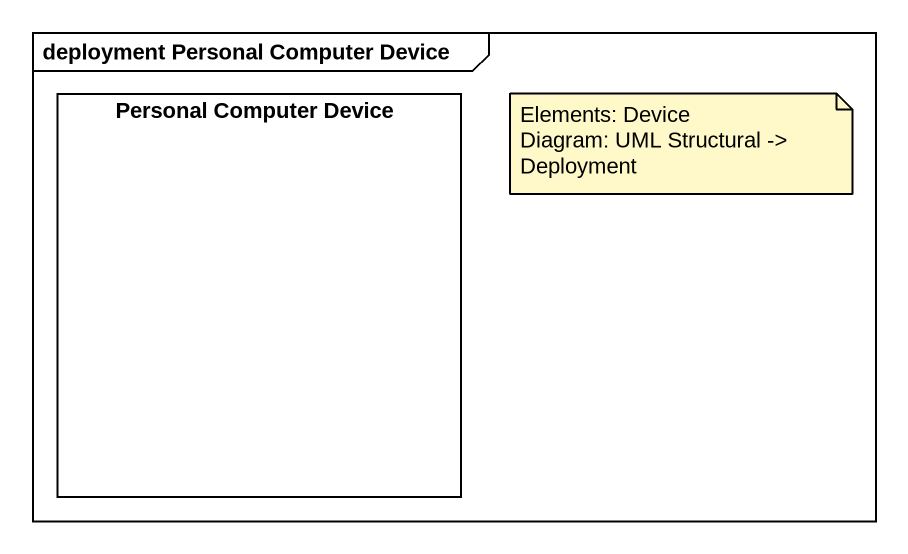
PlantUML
@startuml
mainframe deployment Personal Computer Device
rectangle "Personal Computer Device" as Personal_Computer_Device #FFFFFF
note as N1
  Elements: Device
  Diagram: UML Structural -> Deployment
end note
@enduml
